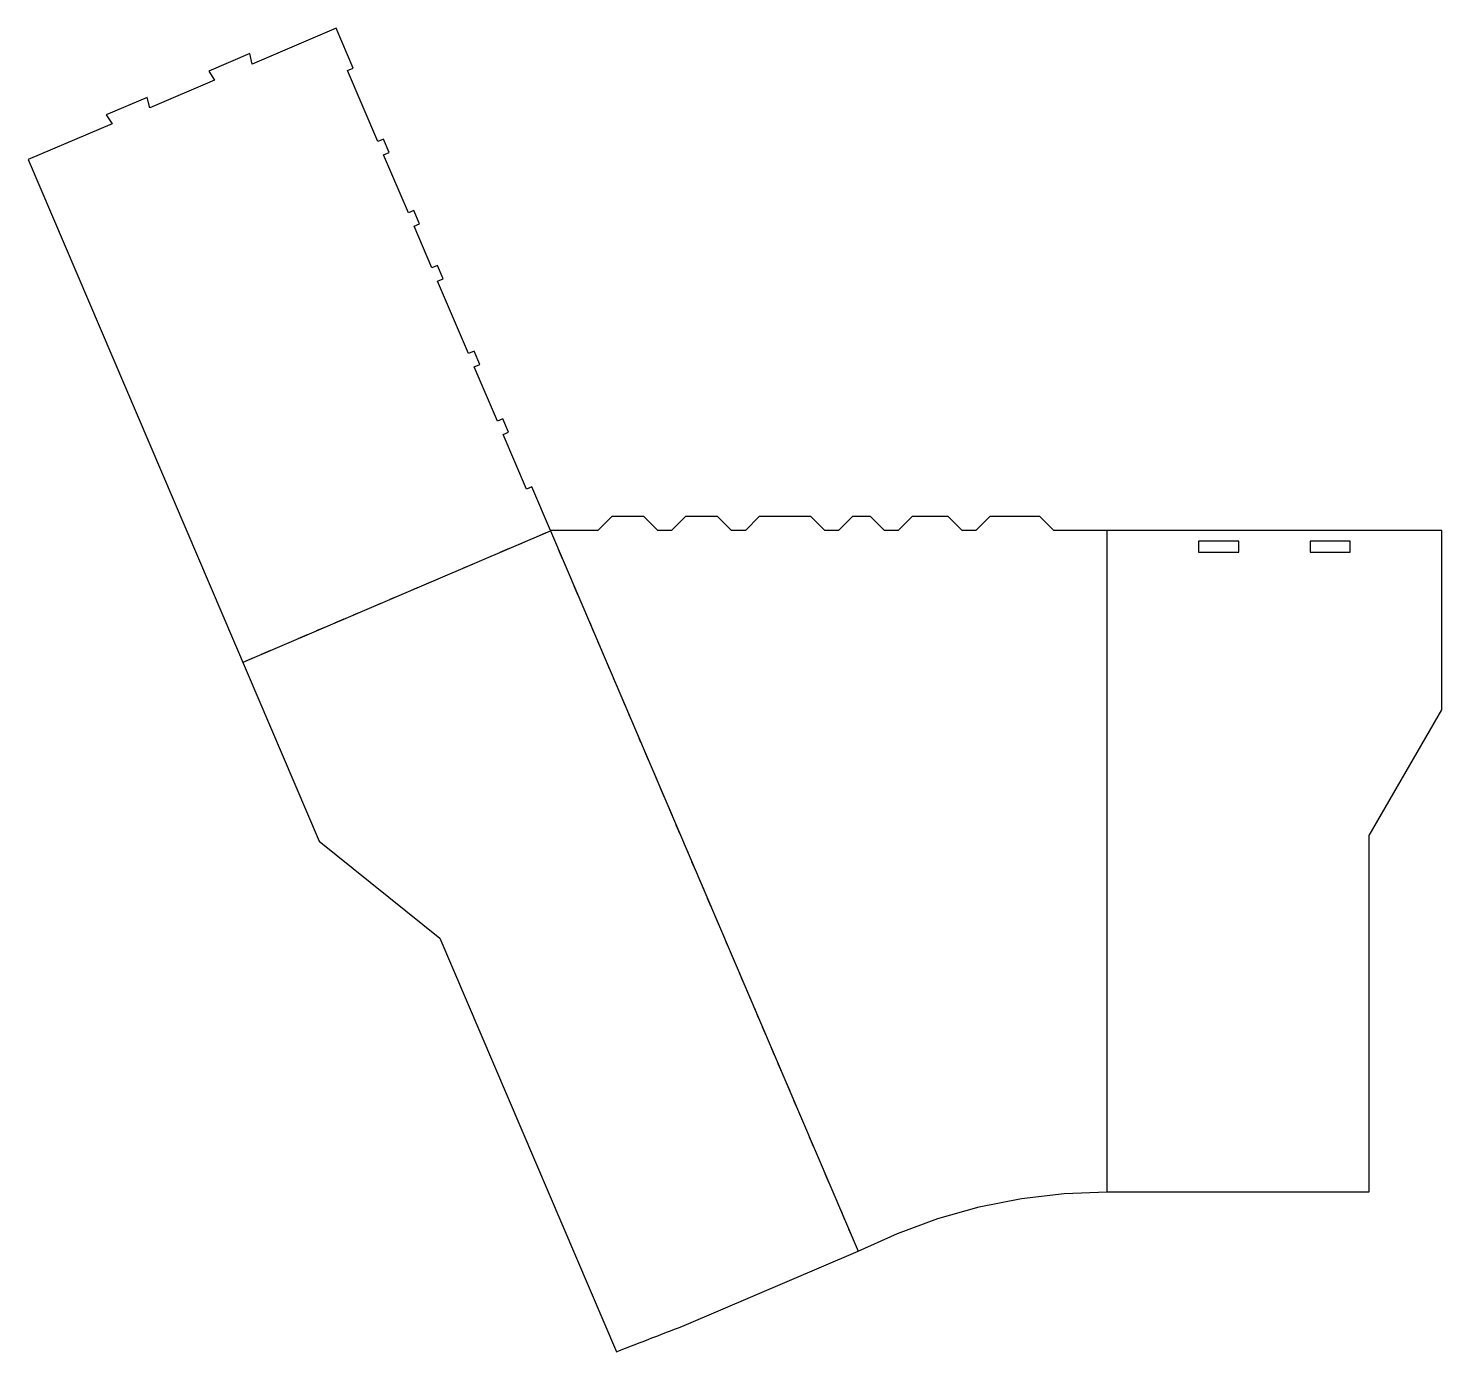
# Model space of a CAD drawing. Header units: metres. Extents: x 0 to 424, y 0 to 398.
import ezdxf

# ---------------------------------------------------------------- set-up
doc = ezdxf.new("R2010")
doc.units = ezdxf.units.M

msp = doc.modelspace()

# ---------------------------------------------------------------- linework, layer by layer
at = {"layer": 'CUT'}
for points in [[(-0.09843, 358.09969), (87.32818, 153.34632), (123.52471, 124.12778), (176.56647, -0.09617), (177.51732, 0.27299), (179.28391, 0.95838), (181.0507, 1.64323), (181.93417, 1.98545), (183.70128, 2.66947), (184.58492, 3.01127), (186.35235, 3.69444), (187.23615, 4.0358), (189.00391, 4.7181), (189.88787, 5.05902), (191.65597, 5.74043), (192.54011, 6.08091), (194.30855, 6.76141), (195.19286, 7.10142), (196.96295, 7.78149), (249.18937, 30.08139), (260.95464, 35.47159), (273.10056, 39.9258), (285.55701, 43.41868), (298.24803, 45.92892), (311.09623, 47.44122), (324.02472, 47.9464), (402.66232, 47.9464), (402.66232, 155.00535), (424.47755, 192.79043), (424.47755, 246.63954), (307.95432, 246.63954), (303.75432, 250.83954), (288.73891, 250.83954), (284.53891, 246.63954), (280.40105, 246.63954), (276.20105, 250.83954), (265.44511, 250.83954), (261.24511, 246.63954), (257.10724, 246.63954), (252.90724, 250.83954), (247.49573, 250.83954), (243.29573, 246.63954), (239.15786, 246.63954), (234.95786, 250.83954), (219.49573, 250.83954), (215.29573, 246.63954), (211.15786, 246.63954), (206.95786, 250.83954), (197.36254, 250.83954), (193.16254, 246.63954), (189.02467, 246.63954), (184.82467, 250.83954), (175.22934, 250.83954), (171.02934, 246.63954), (156.80327, 246.63954), (151.17524, 259.82041), (149.51982, 259.11357), (142.53661, 275.46829), (144.19202, 276.17512), (142.48383, 280.1757), (140.82842, 279.46886), (133.8452, 295.82358), (135.50061, 296.53042), (133.79243, 300.53099), (132.13702, 299.82416), (122.84999, 321.57441), (124.5054, 322.28124), (122.79721, 326.28182), (121.1418, 325.57498), (115.80151, 338.08196), (117.45692, 338.7888), (115.74874, 342.78937), (114.09333, 342.08254), (106.65435, 359.50463), (108.30976, 360.21146), (106.60158, 364.21204), (104.94617, 363.5052), (95.83456, 384.84462), (97.48997, 385.55145), (92.3556, 397.57617), (67.14765, 386.81276), (66.41997, 389.95437), (54.11566, 384.70061), (55.88154, 382.0023), (36.37563, 373.67357), (35.64795, 376.81518), (23.34364, 371.56142), (25.10952, 368.86311), (-0.09843, 358.09969)], [(351.45802, 240.18954), (363.50802, 240.18954), (363.50802, 243.41454), (351.45802, 243.41454), (351.45802, 240.18954)], [(384.91779, 240.18954), (396.96779, 240.18954), (396.96779, 243.41454), (384.91779, 243.41454), (384.91779, 240.18954)]]:
    msp.add_lwpolyline(points, close=True, dxfattribs=at)
at = {"layer": 'SCORE'}
for p, q in [((156.75374, 246.56454), (157.9318, 243.80552)), ((324.02326, 246.0214), (324.02326, 246.56454)), ((147.20819, 242.48873), (149.96721, 243.66679)), ((152.72623, 244.84485), (155.48525, 246.02291)), ((324.02326, 240.0214), (324.02326, 243.0214)), ((136.17212, 237.77649), (138.93114, 238.95455)), ((141.69016, 240.13261), (144.44918, 241.31067)), ((159.10986, 241.0465), (160.28792, 238.28748)), ((125.13605, 233.06426), (127.89507, 234.24232)), ((130.65409, 235.42038), (133.41311, 236.59844)), ((161.46598, 235.52847), (162.64404, 232.76945)), ((324.02326, 234.0214), (324.02326, 237.0214)), ((114.09998, 228.35202), (116.859, 229.53008)), ((119.61802, 230.70814), (122.37704, 231.8862)), ((163.8221, 230.01043), (165.00015, 227.25141)), ((324.02326, 228.0214), (324.02326, 231.0214)), ((108.58195, 225.99591), (111.34097, 227.17396)), ((97.54588, 221.28367), (100.3049, 222.46173)), ((103.06391, 223.63979), (105.82293, 224.81785)), ((166.17821, 224.4924), (167.35627, 221.73338)), ((324.02326, 222.0214), (324.02326, 225.0214)), ((86.50981, 216.57143), (89.26883, 217.74949)), ((92.02785, 218.92755), (94.78686, 220.10561)), ((168.53433, 218.97436), (169.71239, 216.21534)), ((324.02326, 216.0214), (324.02326, 219.0214)), ((75.47374, 211.8592), (78.23276, 213.03726)), ((80.99178, 214.21532), (83.75079, 215.39337)), ((170.89045, 213.45633), (172.06851, 210.69731)), ((324.02326, 210.0214), (324.02326, 213.0214)), ((64.43767, 207.14696), (67.19669, 208.32502)), ((69.95571, 209.50308), (72.71472, 210.68114)), ((173.24657, 207.93829), (174.42463, 205.17927)), ((324.02326, 204.0214), (324.02326, 207.0214)), ((175.60269, 202.42026), (176.78074, 199.66124)), ((324.02326, 198.0214), (324.02326, 201.0214)), ((177.9588, 196.90222), (179.13686, 194.14321)), ((180.31492, 191.38419), (181.49298, 188.62517)), ((324.02326, 192.0214), (324.02326, 195.0214)), ((324.02326, 186.0214), (324.02326, 189.0214)), ((182.67104, 185.86615), (183.8491, 183.10714)), ((324.02326, 180.0214), (324.02326, 183.0214)), ((185.02716, 180.34812), (186.20522, 177.5891)), ((187.38327, 174.83008), (188.56133, 172.07107)), ((324.02326, 174.0214), (324.02326, 177.0214)), ((324.02326, 168.0214), (324.02326, 171.0214)), ((189.73939, 169.31205), (190.91745, 166.55303)), ((192.09551, 163.79401), (193.27357, 161.035)), ((324.02326, 162.0214), (324.02326, 165.0214)), ((194.45163, 158.27598), (195.62969, 155.51696)), ((324.02326, 156.0214), (324.02326, 159.0214)), ((324.02326, 150.0214), (324.02326, 153.0214)), ((196.80775, 152.75794), (197.98581, 149.99893)), ((199.16386, 147.23991), (200.34192, 144.48089)), ((324.02326, 144.0214), (324.02326, 147.0214)), ((201.51998, 141.72187), (202.69804, 138.96286)), ((324.02326, 138.0214), (324.02326, 141.0214)), ((203.8761, 136.20384), (205.05416, 133.44482)), ((324.02326, 132.0214), (324.02326, 135.0214)), ((206.23222, 130.6858), (207.41028, 127.92679)), ((324.02326, 126.0214), (324.02326, 129.0214)), ((208.58834, 125.16777), (209.76639, 122.40875)), ((210.94445, 119.64973), (212.12251, 116.89072)), ((324.02326, 120.0214), (324.02326, 123.0214)), ((324.02326, 114.0214), (324.02326, 117.0214)), ((213.30057, 114.1317), (214.47863, 111.37268)), ((324.02326, 108.0214), (324.02326, 111.0214)), ((215.65669, 108.61367), (216.83475, 105.85465)), ((218.01281, 103.09563), (219.19087, 100.33661)), ((324.02326, 102.0214), (324.02326, 105.0214)), ((324.02326, 96.0214), (324.02326, 99.0214)), ((220.36893, 97.5776), (221.54698, 94.81858)), ((222.72504, 92.05956), (223.9031, 89.30054)), ((324.02326, 90.0214), (324.02326, 93.0214)), ((225.08116, 86.54153), (226.25922, 83.78251)), ((324.02326, 84.0214), (324.02326, 87.0214)), ((227.43728, 81.02349), (228.61534, 78.26447)), ((324.02326, 78.0214), (324.02326, 81.0214)), ((229.7934, 75.50546), (230.97146, 72.74644)), ((324.02326, 72.0214), (324.02326, 75.0214)), ((232.14951, 69.98742), (233.32757, 67.2284)), ((324.02326, 66.0214), (324.02326, 69.0214)), ((234.50563, 64.46939), (235.68369, 61.71037)), ((324.02326, 60.0214), (324.02326, 63.0214)), ((236.86175, 58.95135), (238.03981, 56.19233)), ((324.02326, 54.0214), (324.02326, 57.0214)), ((239.21787, 53.43332), (240.39593, 50.6743)), ((324.02326, 48.0214), (324.02326, 51.0214)), ((241.57399, 47.91528), (242.75205, 45.15626)), ((243.9301, 42.39725), (245.10816, 39.63823)), ((246.28622, 36.87921), (247.46428, 34.12019)), ((248.64234, 31.36118), (249.15943, 30.15016))]:
    msp.add_line(p, q, dxfattribs=at)
at = {"layer": 'SCORE2'}
for p, q in [((64.43767, 207.14696), (156.75374, 246.56454)), ((156.75374, 246.56454), (249.15943, 30.15016)), ((324.02326, 48.0214), (324.02326, 246.56454))]:
    msp.add_line(p, q, dxfattribs=at)

doc.saveas('drawing.dxf')
